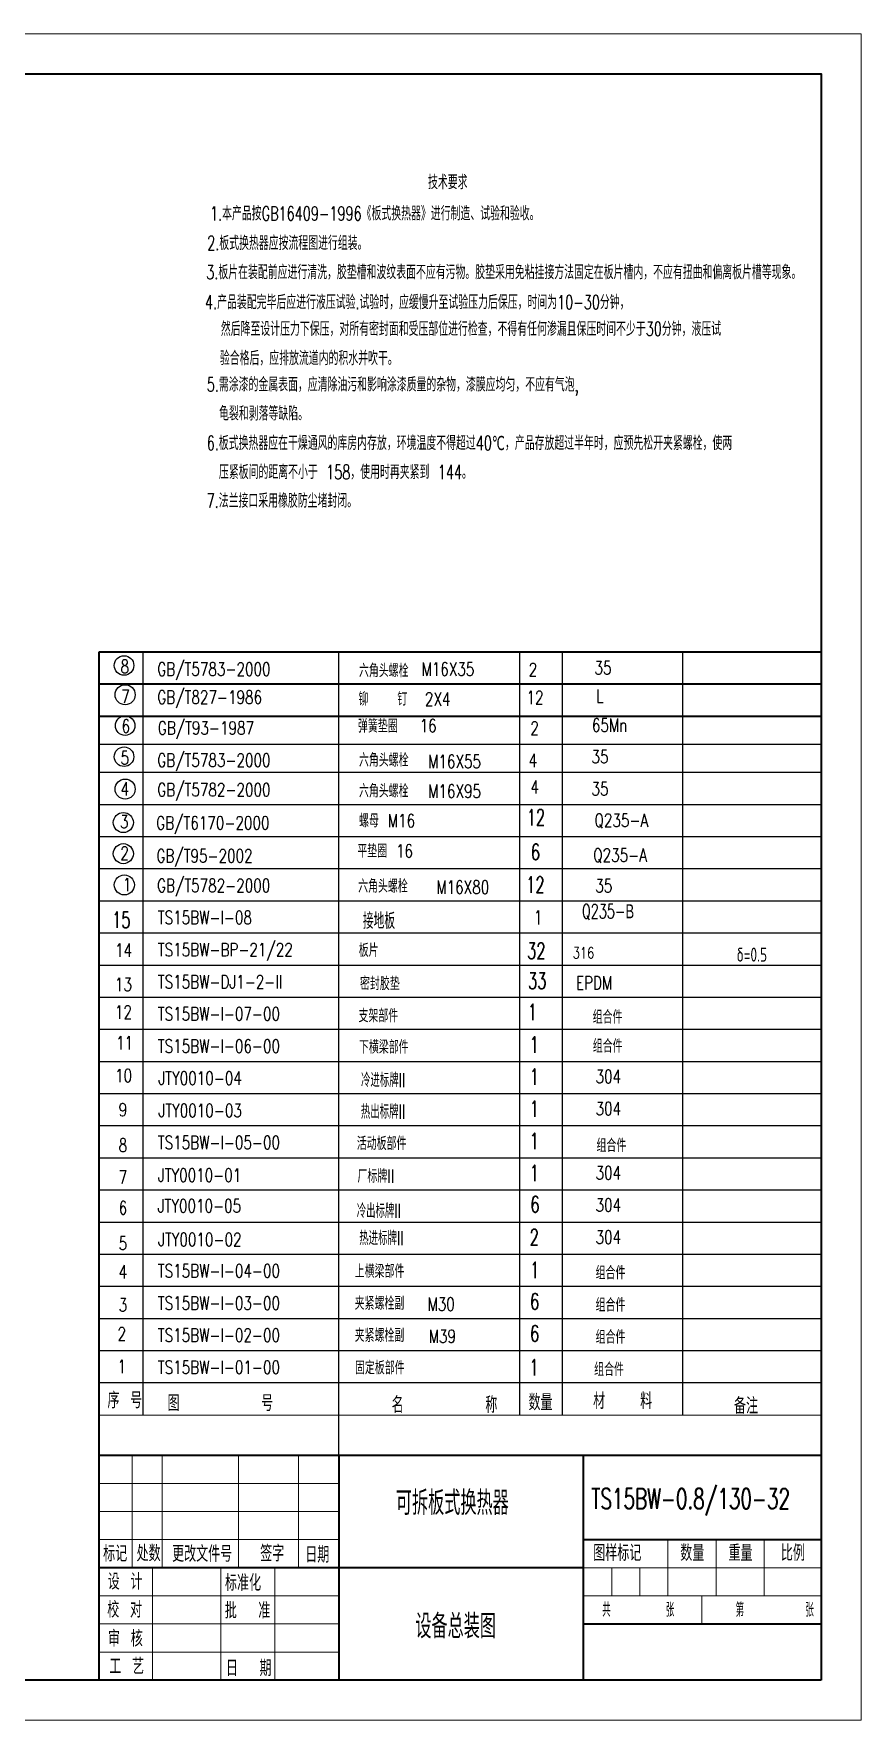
# Model space of a CAD drawing. Header units: millimetres. Extents: x -394 to 6212, y -2458 to 809.
# Drawn here: x 5102.9 to 5309.1, y -2457.7 to -2037.7 of the extents above; entities that cross this region are included whole.
import ezdxf

# ---------------------------------------------------------------- set-up
doc = ezdxf.new("R2010")
doc.units = ezdxf.units.MM
doc.layers.add('1', color=1, linetype='Continuous', lineweight=18, true_color=0xff0000)
doc.layers.add('2', color=2, linetype='Continuous', lineweight=18, true_color=0xffff00)
for name, color, linetype, lineweight in [('LAYER2', 2, 'Continuous', 25), ('粗实线层', 7, 'Continuous', 35), ('细实线层', 7, 'Continuous', 18)]:
    doc.layers.add(name, color=color, linetype=linetype, lineweight=lineweight)
doc.layers.add('尺寸线与文字层', color=2, linetype='Continuous')
doc.styles.add('HZ', font='txt.shx', dxfattribs={"width": 0.67, "bigfont": 'hztxt.shx'})
doc.styles.get("Standard").update_dxf_attribs({"font": 'txt.shx', "bigfont": 'gbcbig.shx'})

msp = doc.modelspace()

# ---------------------------------------------------------------- linework, layer by layer
at = {"layer": '1'}
for p, q in [((5299.13858, -2381.74983), (5119.13858, -2381.74983)), ((5119.13858, -2391.74983), (5299.13858, -2391.74983)), ((5119.13858, -2391.74983), (5299.13858, -2391.74983))]:
    msp.add_line(p, q, dxfattribs=at)
at = {"layer": '2', "ltscale": 0.5}
msp.add_lwpolyline([(4715.13858, -2037.74983), (5309.13858, -2037.74983), (5309.13858, -2457.74983), (4715.13858, -2457.74983)], close=True, dxfattribs=at)
at = {"layer": '尺寸线与文字层'}
for p, q in [((5130.21031, -2381.74983), (5130.21031, -2191.74983)), ((5178.93933, -2391.74983), (5178.93933, -2191.74983)), ((5224.07156, -2381.74983), (5224.07156, -2191.74983)), ((5234.68717, -2381.74983), (5234.68717, -2191.74983)), ((5264.68914, -2381.74983), (5264.68914, -2191.74983)), ((5299.13858, -2214.74983), (5119.38035, -2214.74983)), ((5299.13858, -2221.74983), (5119.38035, -2221.74983)), ((5299.13858, -2229.74983), (5119.38035, -2229.74983)), ((5299.13858, -2237.74983), (5119.38035, -2237.74983)), ((5299.13858, -2245.74983), (5119.38035, -2245.74983)), ((5299.13858, -2253.74983), (5119.38035, -2253.74983)), ((5299.13858, -2261.74983), (5119.38035, -2261.74983)), ((5299.13858, -2269.74983), (5119.38035, -2269.74983)), ((5299.13858, -2277.74983), (5119.38035, -2277.74983)), ((5299.13858, -2285.74983), (5119.38035, -2285.74983)), ((5299.13858, -2293.74983), (5119.38035, -2293.74983)), ((5299.13858, -2301.74983), (5119.38035, -2301.74983)), ((5299.13858, -2309.74983), (5119.38035, -2309.74983)), ((5299.13858, -2317.74983), (5119.38035, -2317.74983)), ((5299.13858, -2325.74983), (5119.38035, -2325.74983)), ((5299.13858, -2333.74983), (5119.38035, -2333.74983)), ((5299.13858, -2341.74983), (5119.38035, -2341.74983)), ((5299.13858, -2349.74983), (5119.38035, -2349.74983)), ((5299.13858, -2357.74983), (5119.38035, -2357.74983)), ((5299.13858, -2365.74983), (5119.38035, -2365.74983)), ((5299.13858, -2373.74983), (5119.38035, -2373.74983))]:
    msp.add_line(p, q, dxfattribs=at)
for centre, radius in [((5125.426, -2195.06741), 2.436), ((5125.70376, -2202.36253), 2.5), ((5125.697, -2210.0587), 2.436), ((5125.426, -2217.79428), 2.436), ((5125.70376, -2225.8522), 2.5), ((5125.24931, -2234.19733), 2.5), ((5125.24931, -2241.94099), 2.5), ((5125.49981, -2249.7282), 2.5)]:
    msp.add_circle(centre, radius, dxfattribs=at)
at = {"layer": '粗实线层'}
for p, q in [((5299.13858, -2191.74983), (5119.13858, -2191.74983)), ((5119.13858, -2191.74983), (5119.13858, -2447.74983)), ((5299.13858, -2199.74983), (5119.13858, -2199.74983)), ((5299.13858, -2207.74983), (5119.13858, -2207.74983)), ((5119.13858, -2391.74983), (5299.13858, -2391.74983)), ((5178.93933, -2391.74983), (5178.93933, -2447.74983)), ((5239.93933, -2447.74983), (5239.93933, -2391.74983)), ((5239.93933, -2412.74983), (5299.13858, -2412.74983)), ((5239.93933, -2419.74983), (5119.13858, -2419.74983)), ((5239.93933, -2433.74983), (5299.13858, -2433.74983))]:
    msp.add_line(p, q, dxfattribs=at)
msp.add_lwpolyline([(5299.13858, -2447.74983), (4740.13858, -2447.74983), (4740.13858, -2047.74983), (5299.13858, -2047.74983)], close=True, dxfattribs=at)
at = {"layer": '细实线层'}
for p, q in [((5127.43933, -2391.74983), (5127.43933, -2419.74983)), ((5134.93933, -2391.74983), (5134.93933, -2415.74983)), ((5153.93933, -2419.74983), (5153.93933, -2391.74983)), ((5168.93933, -2419.74983), (5168.93933, -2391.74983)), ((5119.13858, -2398.74983), (5178.93933, -2398.74983)), ((5134.93933, -2398.74983), (5134.93933, -2419.74983)), ((5178.93933, -2405.74983), (5119.13858, -2405.74983)), ((5119.13858, -2412.74983), (5178.93933, -2412.74983)), ((5260.93933, -2426.74983), (5260.93933, -2412.74983)), ((5272.93933, -2426.74983), (5272.93933, -2412.74983)), ((5284.93933, -2426.74983), (5284.93933, -2412.74983)), ((5132.52972, -2419.74983), (5132.52972, -2447.74983)), ((5149.58292, -2419.74983), (5149.58292, -2447.74983)), ((5162.96739, -2419.74983), (5162.96739, -2447.74983)), ((5239.93933, -2419.74983), (5299.13858, -2419.74983)), ((5246.93933, -2426.74983), (5246.93933, -2419.74983)), ((5253.93933, -2426.74983), (5253.93933, -2419.74983)), ((5119.13858, -2426.74983), (5178.93933, -2426.74983)), ((5239.93933, -2426.74983), (5299.13858, -2426.74983)), ((5269.43933, -2433.74983), (5269.43933, -2426.74983)), ((5178.93933, -2433.74983), (5119.13858, -2433.74983)), ((5119.13858, -2440.74983), (5178.93933, -2440.74983))]:
    msp.add_line(p, q, dxfattribs=at)

# ---------------------------------------------------------------- texts
at = {"layer": '2', "style": 'HZ', "width": 0.67}
for s, height, p in [('技术要求', 3.5, (5201.1688, -2076.46013)), ('1.本产品按GB16409-1996《板式换热器》进行制造、试验和验收。', 3.5, (5146.84447, -2084.25295)), ('2.板式换热器应按流程图进行组装。', 3.5, (5146.14303, -2091.61432)), ('3.板片在装配前应进行清洗，胶垫槽和波纹表面不应有污物。胶垫采用免粘挂接方法固定在板片槽内，不应有扭曲和偏离板片槽等现象。', 3.5, (5145.91368, -2098.87994)), ('4.产品装配完毕后应进行液压试验.试验时，应缓慢升至试验压力后保压，时间为10-30分钟，', 3.5, (5145.60968, -2106.34856)), ('然后降至设计压力下保压，对所有密封面和受压部位进行检查，不得有任何渗漏且保压时间不少于30分钟，液压试', 3.5, (5149.5465, -2113.00189)), ('验合格后，应排放流道内的积水并吹干。', 3.5, (5149.3063, -2120.29331)), ('5.需涂漆的金属表面，应清除油污和影响涂漆质量的杂物，漆膜应均匀，不应有气泡,', 3.5, (5146.04198, -2126.8505)), ('龟裂和剥落等缺陷。', 3.5, (5149.10879, -2134.07433)), ('6.板式换热器应在干燥通风的库房内存放，环境温度不得超过40℃，产品存放超过半年时，应预先松开夹紧螺栓，使两', 3.5, (5146.03635, -2141.41909)), ('压紧板间的距离不小于 158，使用时再夹紧到 144。', 3.5, (5149.07922, -2148.64654)), ('7.法兰接口采用橡胶防尘堵封闭。', 3.5, (5146.00943, -2155.78512)), ('可拆板式换热器', 6, (5193.16083, -2406.62092)), ('TS15BW-0.8/130-32', 5, (5241.83889, -2405.0706)), ('设备总装图', 6, (5198.01086, -2437.35005))]:
    msp.add_text(s, height=height, dxfattribs=at).set_placement(p)
at = {"layer": '2', "width": 0.67}
for s, p in [('冷进标牌II', (5184.47545, -2300.07021)), ('热出标牌II', (5184.43956, -2307.93583)), ('冷出标牌II', (5183.40239, -2332.63707)), ('热进标牌II', (5184.04102, -2339.43316))]:
    msp.add_text(s, height=3.5, dxfattribs=at).set_placement(p)
at = {"layer": '2', "ltscale": 20, "attachment_point": 7, "style": 'HZ'}
for s, insert, char_height, width in [('Q235-{\\fArial|b0|i0|c0|p32;B}', (5239.51137, -2258.37817), 3.5, 21.105), ('接地板', (5184.93122, -2260.68708), 4, 12.06)]:
    msp.add_mtext(s, dxfattribs=dict(at, insert=insert, char_height=char_height, width=width))
at = {"layer": '2', "insert": (5122.44822, -2260.40912), "char_height": 4, "width": 7.6571429, "attachment_point": 7}
msp.add_mtext('\\W0.67;15', dxfattribs=at)
at = {"layer": '2', "linetype": 'Continuous', "insert": (5227.57129, -2259.56542), "char_height": 3.5, "width": 3.35, "attachment_point": 7, "style": 'HZ'}
msp.add_mtext('\\T1;1', dxfattribs=at)
at = {"layer": '2', "ltscale": 0.5, "insert": (5278.06776, -2268.83254), "char_height": 3.5, "width": 16.1663269, "attachment_point": 7, "style": 'HZ'}
msp.add_mtext('δ=0.5', dxfattribs=at)
at = {"layer": 'LAYER2', "ltscale": 20, "width": 0.67}
for s, p in [('12', (5225.75507, -2234.9159)), ('6', (5226.795, -2243.5138)), ('12', (5225.6253, -2251.66015)), ('32', (5225.8726, -2268.15059)), ('33', (5226.09127, -2275.58682)), ('1', (5226.06354, -2283.38082)), ('1', (5226.49313, -2291.50664)), ('1', (5226.49313, -2299.50664)), ('1', (5226.49313, -2307.50664)), ('1', (5226.49313, -2315.50664)), ('1', (5226.49313, -2323.50664)), ('6', (5226.69429, -2331.26914)), ('2', (5226.50817, -2339.45658)), ('1', (5226.62862, -2347.63567)), ('6', (5226.60683, -2355.44323)), ('6', (5226.60683, -2363.44323)), ('1', (5226.40909, -2371.89598))]:
    msp.add_text(s, height=4, dxfattribs=at).set_placement(p)
at = {"layer": '尺寸线与文字层', "style": 'HZ'}
for s, height, width, p in [('8', 3.3, 0.75, (5124.562, -2196.98091)), ('GB/T5783-2000', 3.3, 0.75, (5133.71365, -2197.61393)), ('六角头螺栓', 3.3, 0.75, (5183.95905, -2197.99704)), ('M16X35', 3.3, 0.75, (5199.5661, -2197.6161)), ('2', 3.3, 0.75, (5226.26616, -2197.76973)), ('35', 3.3, 0.75, (5242.66198, -2197.30082)), ('GB/T827-1986', 3.3, 0.75, (5133.72595, -2204.60338)), ('7', 3.3, 0.75, (5124.72808, -2204.44553)), ('铆   钉  2X4', 3.3, 0.75, (5183.84439, -2205.08435)), ('12', 3.3, 0.75, (5225.71795, -2204.71771)), ('L', 3.3, 0.75, (5243.07986, -2204.32226)), ('6', 3.3, 0.75, (5124.812, -2211.8252)), ('GB/T93-1987', 3.3, 0.75, (5133.84843, -2212.28737)), ('弹簧垫圈', 3.3, 0.75, (5183.71507, -2211.79917)), ('16', 3.3, 0.75, (5199.08981, -2211.71351)), ('2', 3.3, 0.75, (5226.66074, -2212.35011)), ('65Mn', 3.3, 0.75, (5242.01315, -2211.58383)), ('5', 3.3, 0.75, (5124.562, -2219.70778)), ('GB/T5783-2000', 3.3, 0.75, (5133.71365, -2220.33224)), ('六角头螺栓', 3.3, 0.75, (5183.95905, -2220.2907)), ('M16X55', 3.3, 0.75, (5201.22263, -2220.6457)), ('4', 3.3, 0.75, (5226.26616, -2220.37233)), ('35', 3.3, 0.75, (5241.89809, -2219.42967)), ('4', 3.3, 0.75, (5124.54235, -2227.45698)), ('GB/T5782-2000', 3.3, 0.75, (5133.71365, -2227.66074)), ('六角头螺栓', 3.3, 0.75, (5183.95905, -2227.94928)), ('M16X95', 3.3, 0.75, (5201.22263, -2228.05278)), ('4', 3.3, 0.75, (5226.6974, -2226.98557)), ('35', 3.3, 0.75, (5241.89809, -2227.42967)), ('3', 3.3, 0.75, (5124.42336, -2235.61646)), ('GB/T6170-2000', 3.3, 0.75, (5133.45316, -2235.94315)), ('螺母 M16', 3.3, 0.75, (5183.99801, -2235.37285)), ('Q235-A', 3.3, 0.75, (5242.66198, -2235.28142)), ('2', 3.3, 0.75, (5124.49965, -2243.46816)), ('GB/T95-2002', 3.3, 0.75, (5133.49419, -2244.14291)), ('平垫圈 16', 3.3, 0.75, (5183.56092, -2242.92138)), ('Q235-A', 3.3, 0.75, (5242.34548, -2243.93919)), ('1', 3.3, 0.75, (5125.13365, -2251.31772)), ('GB/T5782-2000', 3.3, 0.75, (5133.64841, -2251.50047)), ('六角头螺栓', 3.3, 0.75, (5183.75355, -2251.66568)), ('M16X80', 3.3, 0.75, (5203.27605, -2251.93068)), ('35', 3.3, 0.75, (5242.86699, -2251.58983)), ('TS15BW-I-08', 3.3, 0.75, (5133.8544, -2259.4993)), ('TS15BW-BP-21/22', 3.3, 0.75, (5133.8544, -2267.4993)), ('14', 3.3, 0.75, (5123.17443, -2267.62187)), ('板片', 3.3, 0.75, (5183.90998, -2267.64011)), ('316', 2.8, 0.75, (5237.23334, -2268.03856)), ('TS15BW-DJ1-2-II', 3.3, 0.75, (5133.8544, -2275.4993)), ('13', 3.3, 0.75, (5123.15431, -2276.14793)), ('密封胶垫', 3.3, 0.75, (5184.22659, -2275.93507)), ('EPDM', 3.3, 0.75, (5238.0391, -2275.7739)), ('12', 3.3, 0.75, (5123.15431, -2283.05434)), ('TS15BW-I-07-00', 3.3, 0.75, (5133.8544, -2283.4993)), ('支架部件', 3.3, 0.75, (5183.84476, -2283.94294)), ('组合件', 3.3, 0.75, (5242.20165, -2284.27249)), ('11', 3.3, 0.75, (5123.42693, -2290.70654)), ('TS15BW-I-06-00', 3.3, 0.75, (5133.8544, -2291.4993)), ('下横梁部件', 3.3, 0.75, (5183.96673, -2291.73661)), ('组合件', 3.3, 0.75, (5242.23261, -2291.49561)), ('10', 3.3, 0.75, (5123.19505, -2298.86458)), ('JTY0010-04', 3.3, 0.75, (5133.99374, -2299.47723)), ('304', 3.3, 0.75, (5242.92514, -2299.08197)), ('9', 3.3, 0.75, (5124.09645, -2307.34998)), ('JTY0010-03', 3.3, 0.75, (5134.00072, -2307.57494)), ('304', 3.3, 0.75, (5242.92514, -2307.08197)), ('8', 3.3, 0.75, (5124.09645, -2316.16405)), ('TS15BW-I-05-00', 3.3, 0.75, (5133.8544, -2315.4993)), ('活动板部件', 3.3, 0.75, (5183.41932, -2315.74926)), ('组合件', 3.3, 0.75, (5243.16621, -2316.24897)), ('7', 3.3, 0.75, (5124.09645, -2324.12515)), ('JTY0010-01', 3.3, 0.75, (5133.85294, -2323.65324)), ('厂标牌II ', 3.3, 0.75, (5183.59394, -2323.89806)), ('304', 3.3, 0.75, (5242.92514, -2323.08197)), ('6', 3.3, 0.75, (5124.09645, -2331.80193)), ('JTY0010-05', 3.3, 0.75, (5133.80964, -2331.30452)), ('304', 3.3, 0.75, (5242.92514, -2331.08197)), ('5', 3.3, 0.75, (5124.09645, -2340.616)), ('JTY0010-02', 3.3, 0.75, (5133.91959, -2339.69472)), ('304', 3.3, 0.75, (5242.92514, -2339.08197)), ('4', 3.3, 0.75, (5124.09645, -2347.72412)), ('TS15BW-I-04-00', 3.3, 0.75, (5133.8544, -2347.4993)), ('上横梁部件', 3.3, 0.75, (5182.91041, -2347.57108)), ('组合件', 3.3, 0.75, (5242.93595, -2347.96807)), ('夹紧螺栓副', 3.3, 0.75, (5182.8911, -2355.53764)), ('3', 3.3, 0.75, (5124.09645, -2355.96955)), ('TS15BW-I-03-00', 3.3, 0.75, (5133.8544, -2355.4993)), ('M30', 3.3, 0.75, (5201.06009, -2355.74618)), ('组合件', 3.3, 0.75, (5242.93595, -2355.96807)), ('2', 3.3, 0.75, (5123.81174, -2363.17853)), ('TS15BW-I-02-00', 3.3, 0.75, (5133.8544, -2363.4993)), ('夹紧螺栓副', 3.3, 0.75, (5182.8911, -2363.53764)), ('组合件', 3.3, 0.75, (5242.93595, -2363.96807)), ('M39', 3.3, 0.75, (5201.34171, -2363.78331)), ('1', 3.3, 0.75, (5123.81174, -2371.3231)), ('TS15BW-I-01-00', 3.3, 0.75, (5133.8544, -2371.4993)), ('固定板部件', 3.3, 0.75, (5182.96631, -2371.61928)), ('组合件', 3.3, 0.75, (5242.57138, -2372.006)), ('序 号', 4, 0.75, (5121.29831, -2380.05153)), ('图       号', 4, 0.75, (5136.25641, -2380.76972)), ('名       称', 4, 0.75, (5192.09973, -2381.20563)), ('数量', 4, 0.75, (5226.21067, -2380.56793)), ('材   料', 4, 0.75, (5242.31588, -2380.22155)), ('备注', 4, 0.75, (5277.40946, -2381.43377)), ('标记', 4, 0.75, (5120.2197, -2418.23203)), ('处数', 4, 0.75, (5128.55276, -2418.18962)), ('更改文件号', 4, 0.75, (5137.39595, -2418.30492)), (' 签字', 4, 0.75, (5156.68038, -2418.20115)), ('日期', 4, 0.75, (5170.56479, -2418.49509)), ('图样标记', 4, 0.75, (5242.33467, -2418.08385)), ('数量', 4, 0.75, (5264.02196, -2418.08385)), ('重量', 4, 0.75, (5276.05494, -2418.08385)), ('比例', 4, 0.75, (5289.09601, -2418.08385)), ('设 计', 4, 0.75, (5121.3472, -2425.21778)), ('标准化', 4, 0.75, (5150.57538, -2425.52242)), ('校 对', 4, 0.75, (5121.24188, -2432.19418)), ('批  准', 4, 0.75, (5150.52299, -2432.43623)), ('共         张          第          张', 3.5, 0.45, (5244.56057, -2431.97088)), ('审 核', 4, 0.75, (5121.42078, -2439.40152)), ('工 艺', 4, 0.75, (5121.74655, -2446.31533)), ('日  期', 4, 0.75, (5150.83708, -2446.76493))]:
    msp.add_text(s, height=height, dxfattribs=dict(at, width=width)).set_placement(p)

doc.saveas('drawing.dxf')
